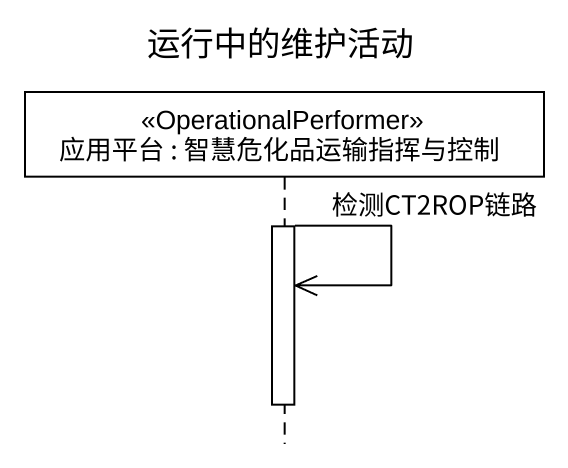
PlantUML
@startuml
title 运行中的维护活动
hide footbox
participant "应用平台 : 智慧危化品运输指挥与控制" as 应用平台 <<OperationalPerformer>>

activate 应用平台
应用平台 ->> 应用平台 : 检测CT2ROP链路
deactivate 应用平台
@enduml
